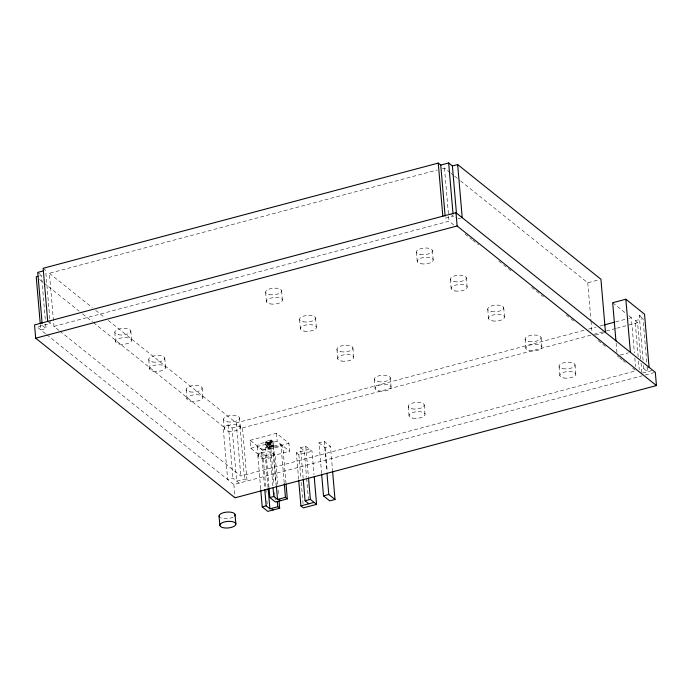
<?xml version="1.0" encoding="UTF-8"?>
<svg xmlns="http://www.w3.org/2000/svg" width="691" height="691" viewBox="0 0 691 691"><rect width="100%" height="100%" fill="white"/><g stroke="black" fill="none" stroke-linecap="round" stroke-linejoin="round"><path stroke-width="0.52" stroke-dasharray="3.46 2.59" d="M271.917 441.013L270.311 441.618L270.768 446.93L272.375 446.326L271.917 441.013L270.673 440.02L271.442 439.813L272.997 441.048L273.446 446.36L269.913 447.241A1.632 0.665 -4.9 0 0 268.782 446.369A1.632 0.665 -4.9 0 0 266.795 447.163A1.632 0.665 -4.9 0 0 268.773 447.682L269.049 447.932A2.393 0.976 -4.9 0 1 266.536 447.82A2.393 0.976 -4.9 0 1 266.26 446.757A2.479 1.011 -4.9 0 1 269.17 445.928A2.479 1.011 -4.9 0 1 270.993 446.93M269.913 447.241L269.455 441.929L272.997 441.048M39.741 275.847L41.495 275.381L45.321 320.002M59.003 330.445L53.95 326.394L49.398 273.282L437.196 170.003M442.404 168.621L444.494 168.06L450.394 172.785M49.942 320.218L50.21 323.405L37.038 326.912L45.831 333.952M445.306 218.192L453.21 216.084M45.684 324.252L46.047 328.501L40.778 329.909L40.32 324.597M53.95 326.394L449.046 221.18L454.099 225.231M457.822 218.848L460.456 218.14M460.5 180.887L587.756 282.783L598.898 279.82M93.466 322.619L223.089 426.425L228.358 425.017L232.098 428.014L236.65 481.135L244.554 479.027L247.05 481.022L242.489 427.902L240.002 425.906L232.098 428.014M108.314 320.46L236.262 422.918L584.448 330.194M588.62 329.08L595.918 327.137M600.082 326.031L604.254 324.917M615.724 321.859L628.231 318.534M629.276 318.257L631.358 317.696L634.364 352.755M643.088 360.218L639.261 315.597L642.777 314.655M638.19 356.815L635.098 320.693L643.001 318.586L646.819 363.207M242.489 427.902L592.766 334.625M593.802 334.349L605.273 331.291M606.309 331.015L615.698 328.519M616.735 328.242L637.586 322.688L640.687 358.81M595.348 335.092L605.48 332.397M250.125 440.314L276.469 433.3L288.924 443.277L289.607 451.249L263.271 458.263L250.807 448.286L250.125 440.314L262.589 450.29L266.277 493.322M267.434 443.518L268.782 443.622L269.24 448.934L268.324 449.185L267.434 443.518L268.324 449.185M250.807 448.286L277.151 441.273L289.607 451.249M267.866 443.872L268.782 443.622M270.673 440.02L271.131 445.332L271.9 445.125L273.446 446.36M272.893 485.868L269.248 443.372L272.988 446.369L280.892 444.261L284.165 482.508M262.589 450.29L288.924 443.277M620.268 355.044L628.369 352.885M268.937 486.922L265.301 444.425L270.907 448.917L282.757 445.755L285.944 482.94M268.082 487.587L265.353 455.715L261.613 452.717L257.665 453.771L260.671 488.831M265.353 455.715L273.256 453.607L275.122 455.101L277.67 484.849M303.168 478.483L300.525 447.673L305.793 446.274L312.021 451.258L314.025 474.631M321.609 473.577L318.966 442.767L324.234 441.359L330.462 446.351L332.561 470.787M298.642 479.329L296.361 452.769L309.533 449.262M296.361 452.769L298.858 454.764L312.021 451.258M318.966 442.767L325.193 447.751L330.462 446.351M239.146 483.13L232.919 478.137L227.65 479.545L223.089 426.425M59.841 331.119L240.814 476.039L635.91 370.817M643.546 365.53L643.813 368.718L647.329 367.776M642.613 373.019L652.822 370.307M46.668 334.625L233.878 484.529L642.138 375.809M645.178 374.997L654.299 372.57M639.261 315.597L643.001 318.586M451.232 173.458L453.762 175.488M454.6 176.162L459.662 180.213M612.675 302.736L625.675 313.144M628.922 315.744L631.358 317.696M635.098 320.693L637.586 322.688M450.713 214.089L455.455 217.881M643.813 368.718L647.553 371.706L647.191 367.457M465.06 234.007L471.798 239.406M472.644 240.079L478.543 244.804M498.764 260.999L511.409 271.122M531.629 287.318L543.428 296.767M566.188 314.984L574.61 321.73M598.121 340.559L607.259 347.875M617.227 355.856L618.851 357.161M619.663 357.808L622.099 359.761M622.911 360.408L625.346 362.36M632.662 368.217L635.098 370.169M300.525 447.673L304.265 450.67L306.545 477.231M271.131 445.332L272.375 446.326M269.24 448.934L268.263 442.275L269.049 447.932M43.162 268.289L45.658 270.285L49.847 319.156M49.398 273.282L92.326 307.65M95.695 310.345L104.954 317.765M37.755 272.392L41.495 275.381M39.594 279.484L42.963 282.178M43.801 282.852L79.154 311.157M82.523 313.861L92.62 321.946M48.551 322.075L50.21 323.405M42.306 325.513L46.047 328.501M641.049 363.06L641.87 372.622M638.553 361.065L639.287 369.564M634.822 358.068L635.547 366.567M616.13 343.107L616.951 352.669M587.756 282.783L590.943 319.968M591.038 321.03L591.945 331.654M575.042 364.779L575.836 374.073M559.054 366.351L559.848 375.645M541.096 337.597L541.891 346.891M525.1 339.16L525.903 348.463M503.722 307.668L504.516 316.962M487.734 309.24L488.528 318.534M466.347 277.739L467.142 287.041M444.494 168.06L449.046 221.18M450.359 279.311L451.154 288.605M432.402 250.557L433.197 259.851M416.405 252.129L417.209 261.423M424.248 404.935L425.043 414.229M408.26 406.507L409.055 415.801M390.303 377.752L391.097 387.046M374.306 379.316L375.109 388.618M352.928 347.823L353.723 357.117M336.932 349.396L337.735 358.689M315.554 317.895L316.348 327.197M325.193 447.751L327.197 471.124M324.234 441.359L326.783 471.107M299.557 319.467L300.36 328.761M305.793 446.274L308.436 477.084M306.631 478.293L308.635 501.666M298.858 454.764L300.861 478.137M301.224 482.387L303.047 503.635M281.608 290.712L282.403 300.006M265.612 292.284L266.406 301.578M276.469 433.3L277.151 441.273M278.127 490.161L278.585 495.473M273.455 445.09L274.249 454.393M272.988 446.369L276.262 484.616M273.256 453.607L275.89 484.417M271.442 439.813L271.9 445.125M270.354 441.454L270.812 446.766M270.907 448.917L273.999 485.039M274.638 492.476L274.914 495.663M275.001 496.725L275.277 499.913M269.913 442.197L270.371 447.5M269.68 441.618L270.138 446.93M266.277 441.895L266.735 447.207M265.499 441.877L265.949 447.189M266.907 500.759L267.184 503.946M261.613 452.717L264.618 487.777M257.458 446.662L258.261 455.956M239.509 417.908L240.304 427.202M240.002 425.906L244.554 479.027M236.262 422.918L240.814 476.039M233.878 484.529L235.018 497.814M228.358 425.017L232.919 478.137M223.513 419.48L224.307 428.774M202.135 387.979L202.929 397.282M186.138 389.551L186.933 398.845M164.76 358.059L165.555 367.353M148.764 359.622L149.567 368.916M130.806 330.868L131.61 340.171M114.818 332.44L115.613 341.734M270.535 441.618A2.479 1.011 -4.9 0 0 268.713 440.616A2.479 1.011 -4.9 0 0 265.793 441.445A2.393 0.976 -4.9 0 0 266.087 442.508A2.393 0.976 -4.9 0 0 268.618 442.646M268.315 442.37A1.632 0.665 -4.9 0 1 266.337 441.851A1.632 0.665 -4.9 0 1 268.333 441.057A1.632 0.665 -4.9 0 1 269.421 441.929M233.187 517.084A8.033 3.291 -4.9 0 1 220.377 517.689M454.903 290.928A8.033 3.291 -4.9 0 0 467.159 287.37A8.033 3.291 -4.9 0 0 455.395 285.167A8.033 3.291 -4.9 0 0 454.903 290.928M454.099 281.626A8.033 3.291 -4.9 0 0 466.356 278.076A8.033 3.291 -4.9 0 0 454.592 275.873A8.033 3.291 -4.9 0 0 454.099 281.626M304.1 331.084A8.033 3.291 -4.9 0 0 316.366 327.525A8.033 3.291 -4.9 0 0 304.593 325.323A8.033 3.291 -4.9 0 0 304.1 331.084M303.306 321.79A8.033 3.291 -4.9 0 0 315.562 318.231A8.033 3.291 -4.9 0 0 303.798 316.029A8.033 3.291 -4.9 0 0 303.306 321.79M529.643 350.778A8.033 3.291 -4.9 0 0 541.908 347.219A8.033 3.291 -4.9 0 0 530.135 345.025A8.033 3.291 -4.9 0 0 529.643 350.778M528.848 341.484A8.033 3.291 -4.9 0 0 541.105 337.925A8.033 3.291 -4.9 0 0 529.341 335.731A8.033 3.291 -4.9 0 0 528.848 341.484M228.056 431.098A8.033 3.291 -4.9 0 0 240.313 427.539A8.033 3.291 -4.9 0 0 228.548 425.336A8.033 3.291 -4.9 0 0 228.056 431.098M227.261 421.795A8.033 3.291 -4.9 0 0 239.518 418.236A8.033 3.291 -4.9 0 0 227.754 416.042A8.033 3.291 -4.9 0 0 227.261 421.795M420.949 263.737A8.033 3.291 -4.9 0 0 433.205 260.187A8.033 3.291 -4.9 0 0 421.441 257.985A8.033 3.291 -4.9 0 0 420.949 263.737M420.154 254.443A8.033 3.291 -4.9 0 0 432.411 250.885A8.033 3.291 -4.9 0 0 420.646 248.691A8.033 3.291 -4.9 0 0 420.154 254.443M563.597 377.96A8.033 3.291 -4.9 0 0 575.853 374.41A8.033 3.291 -4.9 0 0 564.089 372.207A8.033 3.291 -4.9 0 0 563.597 377.96M562.794 368.666A8.033 3.291 -4.9 0 0 575.059 365.107A8.033 3.291 -4.9 0 0 563.286 362.913A8.033 3.291 -4.9 0 0 562.794 368.666M492.277 320.849A8.033 3.291 -4.9 0 0 504.534 317.299A8.033 3.291 -4.9 0 0 492.761 315.096A8.033 3.291 -4.9 0 0 492.277 320.849M491.474 311.555A8.033 3.291 -4.9 0 0 503.73 307.996A8.033 3.291 -4.9 0 0 491.966 305.802A8.033 3.291 -4.9 0 0 491.474 311.555M378.849 390.933A8.033 3.291 -4.9 0 0 391.106 387.375A8.033 3.291 -4.9 0 0 379.342 385.181A8.033 3.291 -4.9 0 0 378.849 390.933M378.055 381.639A8.033 3.291 -4.9 0 0 390.311 378.081A8.033 3.291 -4.9 0 0 378.547 375.887A8.033 3.291 -4.9 0 0 378.055 381.639M270.155 303.902A8.033 3.291 -4.9 0 0 282.412 300.343A8.033 3.291 -4.9 0 0 270.647 298.141A8.033 3.291 -4.9 0 0 270.155 303.902M269.36 294.599A8.033 3.291 -4.9 0 0 281.617 291.041A8.033 3.291 -4.9 0 0 269.853 288.847A8.033 3.291 -4.9 0 0 269.36 294.599M412.803 418.124A8.033 3.291 -4.9 0 0 425.06 414.565A8.033 3.291 -4.9 0 0 413.287 412.363A8.033 3.291 -4.9 0 0 412.803 418.124M412 408.822A8.033 3.291 -4.9 0 0 424.257 405.263A8.033 3.291 -4.9 0 0 412.492 403.069A8.033 3.291 -4.9 0 0 412 408.822M341.475 361.013A8.033 3.291 -4.9 0 0 353.732 357.454A8.033 3.291 -4.9 0 0 341.967 355.252A8.033 3.291 -4.9 0 0 341.475 361.013M340.68 351.71A8.033 3.291 -4.9 0 0 352.937 348.152A8.033 3.291 -4.9 0 0 341.173 345.958A8.033 3.291 -4.9 0 0 340.68 351.71M153.307 371.24A8.033 3.291 -4.9 0 0 165.564 367.681A8.033 3.291 -4.9 0 0 153.799 365.487A8.033 3.291 -4.9 0 0 153.307 371.24M152.512 361.946A8.033 3.291 -4.9 0 0 164.769 358.387A8.033 3.291 -4.9 0 0 153.005 356.185A8.033 3.291 -4.9 0 0 152.512 361.946M119.362 344.058A8.033 3.291 -4.9 0 0 131.618 340.499A8.033 3.291 -4.9 0 0 119.854 338.296A8.033 3.291 -4.9 0 0 119.362 344.058M118.567 334.755A8.033 3.291 -4.9 0 0 130.824 331.205A8.033 3.291 -4.9 0 0 119.059 329.002A8.033 3.291 -4.9 0 0 118.567 334.755M262.001 458.28A8.033 3.291 -4.9 0 0 274.258 454.721A8.033 3.291 -4.9 0 0 262.494 452.519A8.033 3.291 -4.9 0 0 262.001 458.28M261.207 448.977A8.033 3.291 -4.9 0 0 273.463 445.427A8.033 3.291 -4.9 0 0 261.699 443.225A8.033 3.291 -4.9 0 0 261.207 448.977M190.681 401.169A8.033 3.291 -4.9 0 0 202.938 397.61A8.033 3.291 -4.9 0 0 191.174 395.407A8.033 3.291 -4.9 0 0 190.681 401.169M189.887 391.866A8.033 3.291 -4.9 0 0 202.143 388.316A8.033 3.291 -4.9 0 0 190.379 386.114A8.033 3.291 -4.9 0 0 189.887 391.866"/><path stroke-width="1.04" d="M445.125 216.067L440.754 165.071L438.258 163.076L43.162 268.289L47.722 321.41M43.68 270.812L37.755 272.392L42.125 323.388M440.754 165.071L448.658 162.964L452.389 165.961L456.492 213.769M37.979 276.314L36.226 276.789L40.233 323.535M452.389 165.961L457.658 164.553L600.928 279.276L605.48 332.397M455.982 212.69L34.55 324.917L35.69 338.201L235.018 497.814L656.45 385.578L655.31 372.302L455.982 212.69L457.122 225.966L656.45 385.578M35.69 338.201L457.122 225.966M649.082 367.31L644.53 314.189L625.839 299.229L612.675 302.736L615.949 340.983M604.254 324.917L614.679 322.144M269.853 497.546L273.8 496.492L277.54 499.489L285.443 497.382L287.309 498.876L275.459 502.037L269.853 497.546L269.032 487.984M262.217 506.892L266.165 505.838L269.905 508.835L277.808 506.728L279.674 508.222L267.823 511.383L262.217 506.892L260.757 489.893M303.263 479.545L305.085 500.794L310.354 499.394L316.582 504.378L303.409 507.885L300.913 505.89L298.728 480.392M323.518 495.888L328.786 494.48L335.014 499.472L329.745 500.871L323.518 495.888L321.695 474.639M300.913 505.89L314.085 502.383M305.085 500.794L308.817 503.791M278.853 499.135L280.727 500.638M271.218 508.481L273.092 509.975M625.839 299.229L630.399 352.35M457.658 164.553L462.219 217.674M448.658 162.964L453.028 213.96M438.258 163.076L442.819 216.197M332.647 471.849L335.014 499.472M326.964 473.231L328.786 494.48M314.215 476.755L316.582 504.378M308.531 478.146L310.354 499.394M286.039 484.002L287.309 498.876M284.26 483.57L285.443 497.382M279.034 500.785L279.674 508.222M276.357 485.678L277.54 499.489M277.35 501.416L277.808 506.728M273.075 487.993L273.8 496.492M268.177 488.649L269.905 508.835M264.8 489.902L266.165 505.838M235.078 514.769L235.873 524.063A8.033 3.291 -4.9 0 1 223.944 527.846A8.033 3.291 -4.9 0 1 223.763 522.137A8.033 3.291 -4.9 0 1 235.873 524.063M219.047 516.004L219.85 525.298M219.41 516.903A8.033 3.291 -4.9 0 1 227.244 512.066A8.033 3.291 -4.9 0 1 234.612 515.961"/></g></svg>
